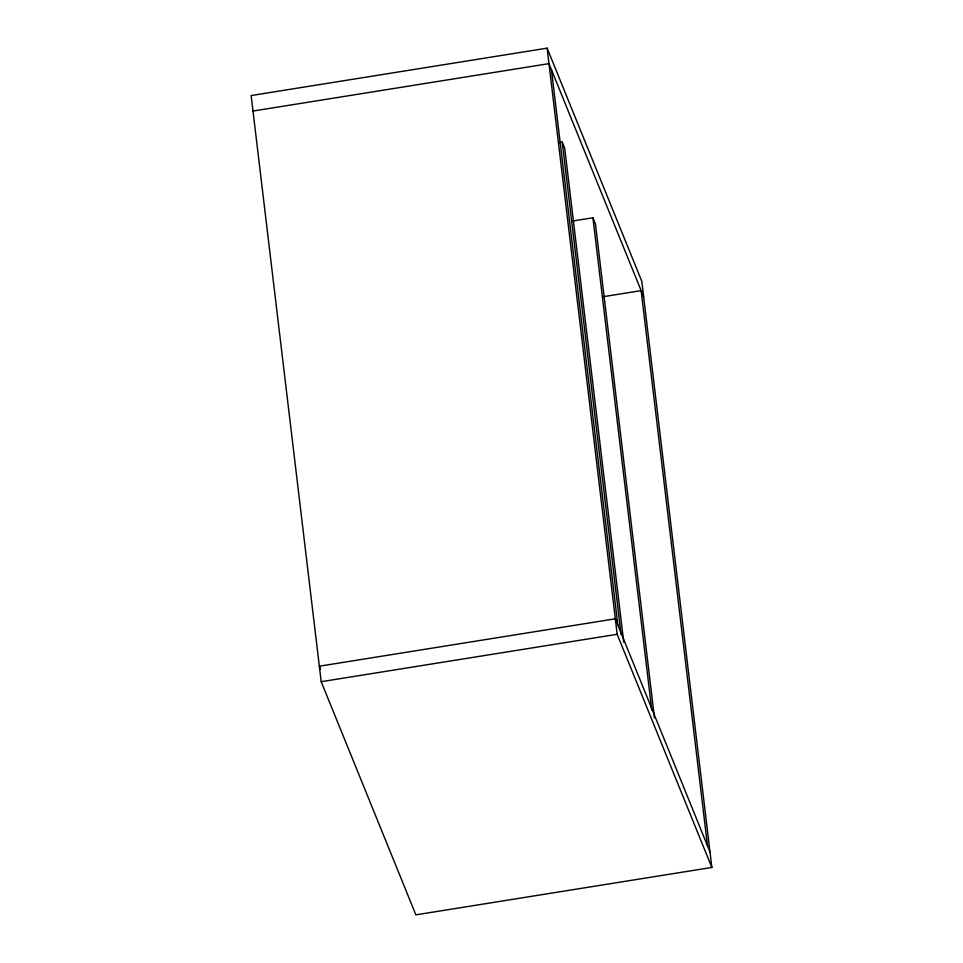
<?xml version="1.0" encoding="UTF-8"?>
<svg xmlns="http://www.w3.org/2000/svg" width="963" height="963" viewBox="0 0 963 963"><rect width="100%" height="100%" fill="white"/><g stroke="black" fill="none" stroke-linecap="round" stroke-linejoin="round"><path stroke-width="1.44" d="M547.128 48.15L251.15 95.554L321.197 681.696L415.872 914.85L711.85 867.446L641.803 281.304L547.128 48.15L617.175 634.292L711.85 867.446M253.004 111.046L548.97 63.642L643.645 296.797M559.25 142.584L562.211 142.103L564.715 148.266L623.747 642.237M572.191 221.093L592.931 217.77L595.435 223.934L654.467 717.904M602.669 296.797L641.141 290.633L707.492 845.791M321.197 681.696L617.175 634.292M709.996 851.954L615.321 618.8L319.355 666.203L320.474 668.984M592.931 217.77L651.795 710.249M562.211 142.103L621.063 634.581M551.474 69.805L617.825 624.963"/></g></svg>
